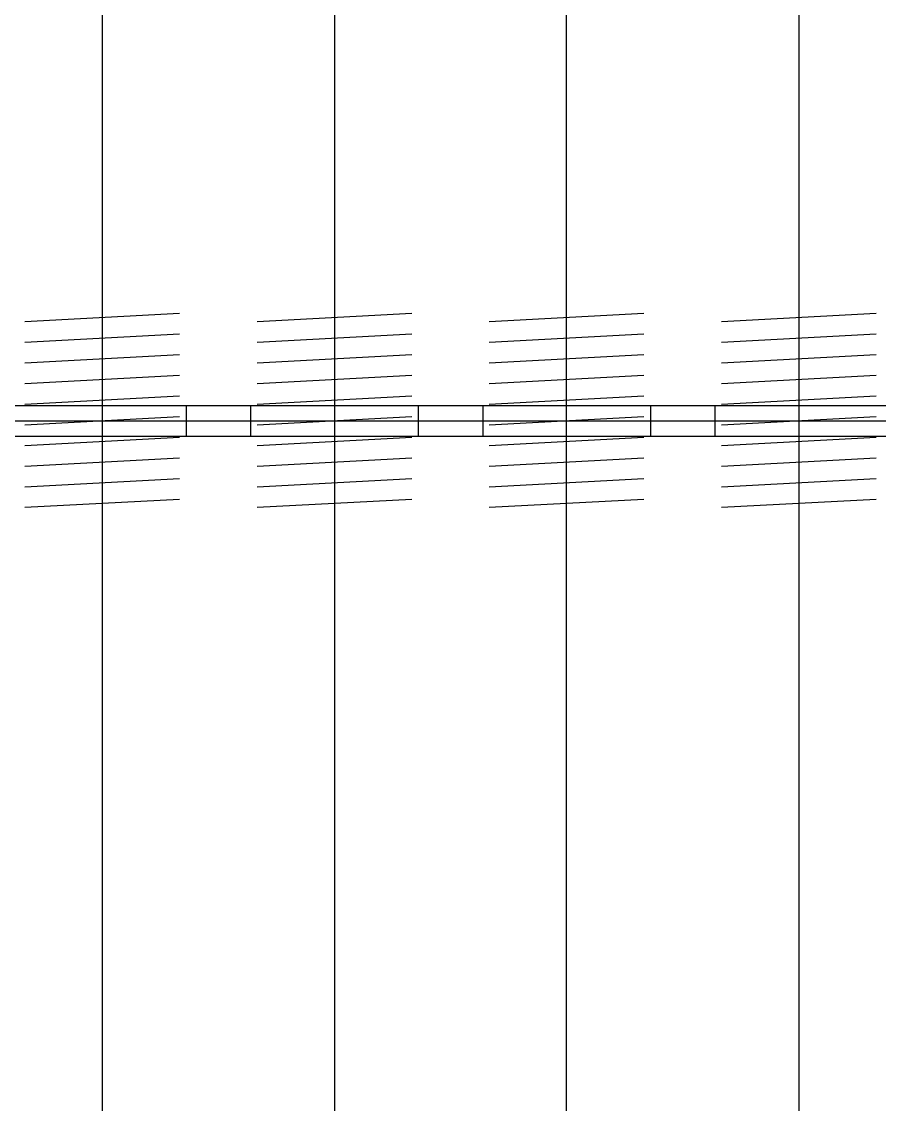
# Model space of a CAD drawing. Header units: millimetres. Extents: x 198973 to 319987, y 50799 to 202761.
# Drawn here: x 214710 to 215042.5, y 87438.4 to 87858.3 of the extents above; entities that cross this region are included whole.
import ezdxf

# ---------------------------------------------------------------- set-up
doc = ezdxf.new("R2010")
doc.units = ezdxf.units.MM
doc.header["$LTSCALE"] = 1000
doc.linetypes.add('CENTER', pattern=[2, 1.25, -0.25, 0.25, -0.25])
doc.linetypes.add('DOTE', pattern=[2.42, 2, -0.2, 0.02, -0.2])
doc.layers.add('DOTE', color=8, linetype='CENTER')
doc.layers.add('PUB_HATCH', color=8, linetype='Continuous')

msp = doc.modelspace()

# ---------------------------------------------------------------- linework, layer by layer
at = {"layer": 'DOTE', "linetype": 'DOTE'}
msp.add_line((213639.37, 87703.41), (217038.29, 87703.41), dxfattribs=at)
at = {"layer": 'PUB_HATCH'}
for p, q in [((214741.23, 88214.41), (214741.23, 87192.41)), ((214831.23, 88214.41), (214831.23, 87192.41)), ((214921.23, 87192.41), (214921.23, 88214.41)), ((215011.23, 88214.41), (215011.23, 87192.41))]:
    msp.add_line(p, q, dxfattribs=at)
at = {"layer": 'PUB_HATCH', "ltscale": 0.5}
for p, q in [((214771.23, 87745.04), (214711.23, 87741.9)), ((214771.23, 87745.04), (214711.23, 87741.9)), ((214771.23, 87745.04), (214711.23, 87741.9)), ((214771.23, 87745.04), (214711.23, 87741.9)), ((214771.23, 87745.04), (214711.23, 87741.9)), ((214771.23, 87745.04), (214711.23, 87741.9)), ((214771.23, 87745.04), (214711.23, 87741.9)), ((214771.23, 87745.04), (214711.23, 87741.9)), ((214771.23, 87745.04), (214711.23, 87741.9)), ((214771.23, 87745.04), (214711.23, 87741.9)), ((214771.23, 87745.04), (214711.23, 87741.9)), ((214771.23, 87745.04), (214711.23, 87741.9)), ((214771.23, 87745.04), (214711.23, 87741.9)), ((214771.23, 87745.04), (214711.23, 87741.9)), ((214771.23, 87745.04), (214711.23, 87741.9)), ((214771.23, 87745.04), (214711.23, 87741.9)), ((214771.23, 87745.04), (214711.23, 87741.9)), ((214771.23, 87745.04), (214711.23, 87741.9)), ((214771.23, 87745.04), (214711.23, 87741.9)), ((214771.23, 87745.04), (214711.23, 87741.9)), ((214771.23, 87745.04), (214711.23, 87741.9)), ((214771.23, 87745.04), (214711.23, 87741.9)), ((214771.23, 87745.04), (214711.23, 87741.9)), ((214771.23, 87745.04), (214711.23, 87741.9)), ((214771.23, 87745.04), (214711.23, 87741.9)), ((214771.23, 87745.04), (214711.23, 87741.9)), ((214861.23, 87745.04), (214801.23, 87741.9)), ((214861.23, 87745.04), (214801.23, 87741.9)), ((214861.23, 87745.04), (214801.23, 87741.9)), ((214861.23, 87745.04), (214801.23, 87741.9)), ((214861.23, 87745.04), (214801.23, 87741.9)), ((214861.23, 87745.04), (214801.23, 87741.9)), ((214861.23, 87745.04), (214801.23, 87741.9)), ((214861.23, 87745.04), (214801.23, 87741.9)), ((214861.23, 87745.04), (214801.23, 87741.9)), ((214861.23, 87745.04), (214801.23, 87741.9)), ((214861.23, 87745.04), (214801.23, 87741.9)), ((214861.23, 87745.04), (214801.23, 87741.9)), ((214861.23, 87745.04), (214801.23, 87741.9)), ((214861.23, 87745.04), (214801.23, 87741.9)), ((214861.23, 87745.04), (214801.23, 87741.9)), ((214861.23, 87745.04), (214801.23, 87741.9)), ((214861.23, 87745.04), (214801.23, 87741.9)), ((214861.23, 87745.04), (214801.23, 87741.9)), ((214861.23, 87745.04), (214801.23, 87741.9)), ((214861.23, 87745.04), (214801.23, 87741.9)), ((214861.23, 87745.04), (214801.23, 87741.9)), ((214861.23, 87745.04), (214801.23, 87741.9)), ((214861.23, 87745.04), (214801.23, 87741.9)), ((214861.23, 87745.04), (214801.23, 87741.9)), ((214861.23, 87745.04), (214801.23, 87741.9)), ((214861.23, 87745.04), (214801.23, 87741.9)), ((214951.23, 87745.04), (214891.23, 87741.9)), ((214951.23, 87745.04), (214891.23, 87741.9)), ((214951.23, 87745.04), (214891.23, 87741.9)), ((214951.23, 87745.04), (214891.23, 87741.9)), ((214951.23, 87745.04), (214891.23, 87741.9)), ((214951.23, 87745.04), (214891.23, 87741.9)), ((214951.23, 87745.04), (214891.23, 87741.9)), ((214951.23, 87745.04), (214891.23, 87741.9)), ((214951.23, 87745.04), (214891.23, 87741.9)), ((214951.23, 87745.04), (214891.23, 87741.9)), ((214951.23, 87745.04), (214891.23, 87741.9)), ((214951.23, 87745.04), (214891.23, 87741.9)), ((214951.23, 87745.04), (214891.23, 87741.9)), ((214951.23, 87745.04), (214891.23, 87741.9)), ((214951.23, 87745.04), (214891.23, 87741.9)), ((214951.23, 87745.04), (214891.23, 87741.9)), ((214951.23, 87745.04), (214891.23, 87741.9)), ((214951.23, 87745.04), (214891.23, 87741.9)), ((214951.23, 87745.04), (214891.23, 87741.9)), ((214951.23, 87745.04), (214891.23, 87741.9)), ((214951.23, 87745.04), (214891.23, 87741.9)), ((214951.23, 87745.04), (214891.23, 87741.9)), ((214951.23, 87745.04), (214891.23, 87741.9)), ((214951.23, 87745.04), (214891.23, 87741.9)), ((214951.23, 87745.04), (214891.23, 87741.9)), ((214951.23, 87745.04), (214891.23, 87741.9)), ((215041.23, 87745.04), (214981.23, 87741.9)), ((215041.23, 87745.04), (214981.23, 87741.9)), ((215041.23, 87745.04), (214981.23, 87741.9)), ((215041.23, 87745.04), (214981.23, 87741.9)), ((215041.23, 87745.04), (214981.23, 87741.9)), ((215041.23, 87745.04), (214981.23, 87741.9)), ((215041.23, 87745.04), (214981.23, 87741.9)), ((215041.23, 87745.04), (214981.23, 87741.9)), ((215041.23, 87745.04), (214981.23, 87741.9)), ((215041.23, 87745.04), (214981.23, 87741.9)), ((215041.23, 87745.04), (214981.23, 87741.9)), ((215041.23, 87745.04), (214981.23, 87741.9)), ((215041.23, 87745.04), (214981.23, 87741.9)), ((215041.23, 87745.04), (214981.23, 87741.9)), ((215041.23, 87745.04), (214981.23, 87741.9)), ((215041.23, 87745.04), (214981.23, 87741.9)), ((215041.23, 87745.04), (214981.23, 87741.9)), ((215041.23, 87745.04), (214981.23, 87741.9)), ((215041.23, 87745.04), (214981.23, 87741.9)), ((215041.23, 87745.04), (214981.23, 87741.9)), ((215041.23, 87745.04), (214981.23, 87741.9)), ((215041.23, 87745.04), (214981.23, 87741.9)), ((215041.23, 87745.04), (214981.23, 87741.9)), ((215041.23, 87745.04), (214981.23, 87741.9)), ((215041.23, 87745.04), (214981.23, 87741.9)), ((215041.23, 87745.04), (214981.23, 87741.9)), ((214771.23, 87737.03), (214711.23, 87733.89)), ((214771.23, 87737.03), (214711.23, 87733.89)), ((214771.23, 87737.03), (214711.23, 87733.89)), ((214771.23, 87737.03), (214711.23, 87733.89)), ((214771.23, 87737.03), (214711.23, 87733.89)), ((214771.23, 87737.03), (214711.23, 87733.89)), ((214771.23, 87737.03), (214711.23, 87733.89)), ((214771.23, 87737.03), (214711.23, 87733.89)), ((214771.23, 87737.03), (214711.23, 87733.89)), ((214771.23, 87737.03), (214711.23, 87733.89)), ((214771.23, 87737.03), (214711.23, 87733.89)), ((214771.23, 87737.03), (214711.23, 87733.89)), ((214771.23, 87737.03), (214711.23, 87733.89)), ((214771.23, 87737.03), (214711.23, 87733.89)), ((214771.23, 87737.03), (214711.23, 87733.89)), ((214771.23, 87737.03), (214711.23, 87733.89)), ((214771.23, 87737.03), (214711.23, 87733.89)), ((214771.23, 87737.03), (214711.23, 87733.89)), ((214771.23, 87737.03), (214711.23, 87733.89)), ((214771.23, 87737.03), (214711.23, 87733.89)), ((214771.23, 87737.03), (214711.23, 87733.89)), ((214771.23, 87737.03), (214711.23, 87733.89)), ((214771.23, 87737.03), (214711.23, 87733.89)), ((214771.23, 87737.03), (214711.23, 87733.89)), ((214771.23, 87737.03), (214711.23, 87733.89)), ((214771.23, 87737.03), (214711.23, 87733.89)), ((214861.23, 87737.03), (214801.23, 87733.89)), ((214861.23, 87737.03), (214801.23, 87733.89)), ((214861.23, 87737.03), (214801.23, 87733.89)), ((214861.23, 87737.03), (214801.23, 87733.89)), ((214861.23, 87737.03), (214801.23, 87733.89)), ((214861.23, 87737.03), (214801.23, 87733.89)), ((214861.23, 87737.03), (214801.23, 87733.89)), ((214861.23, 87737.03), (214801.23, 87733.89)), ((214861.23, 87737.03), (214801.23, 87733.89)), ((214861.23, 87737.03), (214801.23, 87733.89)), ((214861.23, 87737.03), (214801.23, 87733.89)), ((214861.23, 87737.03), (214801.23, 87733.89)), ((214861.23, 87737.03), (214801.23, 87733.89)), ((214861.23, 87737.03), (214801.23, 87733.89)), ((214861.23, 87737.03), (214801.23, 87733.89)), ((214861.23, 87737.03), (214801.23, 87733.89)), ((214861.23, 87737.03), (214801.23, 87733.89)), ((214861.23, 87737.03), (214801.23, 87733.89)), ((214861.23, 87737.03), (214801.23, 87733.89)), ((214861.23, 87737.03), (214801.23, 87733.89)), ((214861.23, 87737.03), (214801.23, 87733.89)), ((214861.23, 87737.03), (214801.23, 87733.89)), ((214861.23, 87737.03), (214801.23, 87733.89)), ((214861.23, 87737.03), (214801.23, 87733.89)), ((214861.23, 87737.03), (214801.23, 87733.89)), ((214861.23, 87737.03), (214801.23, 87733.89)), ((214951.23, 87737.03), (214891.23, 87733.89)), ((214951.23, 87737.03), (214891.23, 87733.89)), ((214951.23, 87737.03), (214891.23, 87733.89)), ((214951.23, 87737.03), (214891.23, 87733.89)), ((214951.23, 87737.03), (214891.23, 87733.89)), ((214951.23, 87737.03), (214891.23, 87733.89)), ((214951.23, 87737.03), (214891.23, 87733.89)), ((214951.23, 87737.03), (214891.23, 87733.89)), ((214951.23, 87737.03), (214891.23, 87733.89)), ((214951.23, 87737.03), (214891.23, 87733.89)), ((214951.23, 87737.03), (214891.23, 87733.89)), ((214951.23, 87737.03), (214891.23, 87733.89)), ((214951.23, 87737.03), (214891.23, 87733.89)), ((214951.23, 87737.03), (214891.23, 87733.89)), ((214951.23, 87737.03), (214891.23, 87733.89)), ((214951.23, 87737.03), (214891.23, 87733.89)), ((214951.23, 87737.03), (214891.23, 87733.89)), ((214951.23, 87737.03), (214891.23, 87733.89)), ((214951.23, 87737.03), (214891.23, 87733.89)), ((214951.23, 87737.03), (214891.23, 87733.89)), ((214951.23, 87737.03), (214891.23, 87733.89)), ((214951.23, 87737.03), (214891.23, 87733.89)), ((214951.23, 87737.03), (214891.23, 87733.89)), ((214951.23, 87737.03), (214891.23, 87733.89)), ((214951.23, 87737.03), (214891.23, 87733.89)), ((214951.23, 87737.03), (214891.23, 87733.89)), ((215041.23, 87737.03), (214981.23, 87733.89)), ((215041.23, 87737.03), (214981.23, 87733.89)), ((215041.23, 87737.03), (214981.23, 87733.89)), ((215041.23, 87737.03), (214981.23, 87733.89)), ((215041.23, 87737.03), (214981.23, 87733.89)), ((215041.23, 87737.03), (214981.23, 87733.89)), ((215041.23, 87737.03), (214981.23, 87733.89)), ((215041.23, 87737.03), (214981.23, 87733.89)), ((215041.23, 87737.03), (214981.23, 87733.89)), ((215041.23, 87737.03), (214981.23, 87733.89)), ((215041.23, 87737.03), (214981.23, 87733.89)), ((215041.23, 87737.03), (214981.23, 87733.89)), ((215041.23, 87737.03), (214981.23, 87733.89)), ((215041.23, 87737.03), (214981.23, 87733.89)), ((215041.23, 87737.03), (214981.23, 87733.89)), ((215041.23, 87737.03), (214981.23, 87733.89)), ((215041.23, 87737.03), (214981.23, 87733.89)), ((215041.23, 87737.03), (214981.23, 87733.89)), ((215041.23, 87737.03), (214981.23, 87733.89)), ((215041.23, 87737.03), (214981.23, 87733.89)), ((215041.23, 87737.03), (214981.23, 87733.89)), ((215041.23, 87737.03), (214981.23, 87733.89)), ((215041.23, 87737.03), (214981.23, 87733.89)), ((215041.23, 87737.03), (214981.23, 87733.89)), ((215041.23, 87737.03), (214981.23, 87733.89)), ((215041.23, 87737.03), (214981.23, 87733.89)), ((214771.23, 87729.02), (214711.23, 87725.88)), ((214771.23, 87729.02), (214711.23, 87725.88)), ((214771.23, 87729.02), (214711.23, 87725.88)), ((214771.23, 87729.02), (214711.23, 87725.88)), ((214771.23, 87729.02), (214711.23, 87725.88)), ((214771.23, 87729.02), (214711.23, 87725.88)), ((214771.23, 87729.02), (214711.23, 87725.88)), ((214771.23, 87729.02), (214711.23, 87725.88)), ((214771.23, 87729.02), (214711.23, 87725.88)), ((214771.23, 87729.02), (214711.23, 87725.88)), ((214771.23, 87729.02), (214711.23, 87725.88)), ((214771.23, 87729.02), (214711.23, 87725.88)), ((214771.23, 87729.02), (214711.23, 87725.88)), ((214771.23, 87729.02), (214711.23, 87725.88)), ((214771.23, 87729.02), (214711.23, 87725.88)), ((214771.23, 87729.02), (214711.23, 87725.88)), ((214771.23, 87729.02), (214711.23, 87725.88)), ((214771.23, 87729.02), (214711.23, 87725.88)), ((214771.23, 87729.02), (214711.23, 87725.88)), ((214771.23, 87729.02), (214711.23, 87725.88)), ((214771.23, 87729.02), (214711.23, 87725.88)), ((214771.23, 87729.02), (214711.23, 87725.88)), ((214771.23, 87729.02), (214711.23, 87725.88)), ((214771.23, 87729.02), (214711.23, 87725.88)), ((214771.23, 87729.02), (214711.23, 87725.88)), ((214771.23, 87729.02), (214711.23, 87725.88)), ((214861.23, 87729.02), (214801.23, 87725.88)), ((214861.23, 87729.02), (214801.23, 87725.88)), ((214861.23, 87729.02), (214801.23, 87725.88)), ((214861.23, 87729.02), (214801.23, 87725.88)), ((214861.23, 87729.02), (214801.23, 87725.88)), ((214861.23, 87729.02), (214801.23, 87725.88)), ((214861.23, 87729.02), (214801.23, 87725.88)), ((214861.23, 87729.02), (214801.23, 87725.88)), ((214861.23, 87729.02), (214801.23, 87725.88)), ((214861.23, 87729.02), (214801.23, 87725.88)), ((214861.23, 87729.02), (214801.23, 87725.88)), ((214861.23, 87729.02), (214801.23, 87725.88)), ((214861.23, 87729.02), (214801.23, 87725.88)), ((214861.23, 87729.02), (214801.23, 87725.88)), ((214861.23, 87729.02), (214801.23, 87725.88)), ((214861.23, 87729.02), (214801.23, 87725.88)), ((214861.23, 87729.02), (214801.23, 87725.88)), ((214861.23, 87729.02), (214801.23, 87725.88)), ((214861.23, 87729.02), (214801.23, 87725.88)), ((214861.23, 87729.02), (214801.23, 87725.88)), ((214861.23, 87729.02), (214801.23, 87725.88)), ((214861.23, 87729.02), (214801.23, 87725.88)), ((214861.23, 87729.02), (214801.23, 87725.88)), ((214861.23, 87729.02), (214801.23, 87725.88)), ((214861.23, 87729.02), (214801.23, 87725.88)), ((214861.23, 87729.02), (214801.23, 87725.88)), ((214951.23, 87729.02), (214891.23, 87725.88)), ((214951.23, 87729.02), (214891.23, 87725.88)), ((214951.23, 87729.02), (214891.23, 87725.88)), ((214951.23, 87729.02), (214891.23, 87725.88)), ((214951.23, 87729.02), (214891.23, 87725.88)), ((214951.23, 87729.02), (214891.23, 87725.88)), ((214951.23, 87729.02), (214891.23, 87725.88)), ((214951.23, 87729.02), (214891.23, 87725.88)), ((214951.23, 87729.02), (214891.23, 87725.88)), ((214951.23, 87729.02), (214891.23, 87725.88)), ((214951.23, 87729.02), (214891.23, 87725.88)), ((214951.23, 87729.02), (214891.23, 87725.88)), ((214951.23, 87729.02), (214891.23, 87725.88)), ((214951.23, 87729.02), (214891.23, 87725.88)), ((214951.23, 87729.02), (214891.23, 87725.88)), ((214951.23, 87729.02), (214891.23, 87725.88)), ((214951.23, 87729.02), (214891.23, 87725.88)), ((214951.23, 87729.02), (214891.23, 87725.88)), ((214951.23, 87729.02), (214891.23, 87725.88)), ((214951.23, 87729.02), (214891.23, 87725.88)), ((214951.23, 87729.02), (214891.23, 87725.88)), ((214951.23, 87729.02), (214891.23, 87725.88)), ((214951.23, 87729.02), (214891.23, 87725.88)), ((214951.23, 87729.02), (214891.23, 87725.88)), ((214951.23, 87729.02), (214891.23, 87725.88)), ((214951.23, 87729.02), (214891.23, 87725.88)), ((215041.23, 87729.02), (214981.23, 87725.88)), ((215041.23, 87729.02), (214981.23, 87725.88)), ((215041.23, 87729.02), (214981.23, 87725.88)), ((215041.23, 87729.02), (214981.23, 87725.88)), ((215041.23, 87729.02), (214981.23, 87725.88)), ((215041.23, 87729.02), (214981.23, 87725.88)), ((215041.23, 87729.02), (214981.23, 87725.88)), ((215041.23, 87729.02), (214981.23, 87725.88)), ((215041.23, 87729.02), (214981.23, 87725.88)), ((215041.23, 87729.02), (214981.23, 87725.88)), ((215041.23, 87729.02), (214981.23, 87725.88)), ((215041.23, 87729.02), (214981.23, 87725.88)), ((215041.23, 87729.02), (214981.23, 87725.88)), ((215041.23, 87729.02), (214981.23, 87725.88)), ((215041.23, 87729.02), (214981.23, 87725.88)), ((215041.23, 87729.02), (214981.23, 87725.88)), ((215041.23, 87729.02), (214981.23, 87725.88)), ((215041.23, 87729.02), (214981.23, 87725.88)), ((215041.23, 87729.02), (214981.23, 87725.88)), ((215041.23, 87729.02), (214981.23, 87725.88)), ((215041.23, 87729.02), (214981.23, 87725.88)), ((215041.23, 87729.02), (214981.23, 87725.88)), ((215041.23, 87729.02), (214981.23, 87725.88)), ((215041.23, 87729.02), (214981.23, 87725.88)), ((215041.23, 87729.02), (214981.23, 87725.88)), ((215041.23, 87729.02), (214981.23, 87725.88)), ((214771.23, 87721.01), (214711.23, 87717.86)), ((214771.23, 87721.01), (214711.23, 87717.86)), ((214771.23, 87721.01), (214711.23, 87717.86)), ((214771.23, 87721.01), (214711.23, 87717.86)), ((214771.23, 87721.01), (214711.23, 87717.86)), ((214771.23, 87721.01), (214711.23, 87717.86)), ((214771.23, 87721.01), (214711.23, 87717.86)), ((214771.23, 87721.01), (214711.23, 87717.86)), ((214771.23, 87721.01), (214711.23, 87717.86)), ((214771.23, 87721.01), (214711.23, 87717.86)), ((214771.23, 87721.01), (214711.23, 87717.86)), ((214771.23, 87721.01), (214711.23, 87717.86)), ((214771.23, 87721.01), (214711.23, 87717.86)), ((214771.23, 87721.01), (214711.23, 87717.86)), ((214771.23, 87721.01), (214711.23, 87717.86)), ((214771.23, 87721.01), (214711.23, 87717.86)), ((214771.23, 87721.01), (214711.23, 87717.86)), ((214771.23, 87721.01), (214711.23, 87717.86)), ((214771.23, 87721.01), (214711.23, 87717.86)), ((214771.23, 87721.01), (214711.23, 87717.86)), ((214771.23, 87721.01), (214711.23, 87717.86)), ((214771.23, 87721.01), (214711.23, 87717.86)), ((214771.23, 87721.01), (214711.23, 87717.86)), ((214771.23, 87721.01), (214711.23, 87717.86)), ((214771.23, 87721.01), (214711.23, 87717.86)), ((214771.23, 87721.01), (214711.23, 87717.86)), ((214861.23, 87721.01), (214801.23, 87717.86)), ((214861.23, 87721.01), (214801.23, 87717.86)), ((214861.23, 87721.01), (214801.23, 87717.86)), ((214861.23, 87721.01), (214801.23, 87717.86)), ((214861.23, 87721.01), (214801.23, 87717.86)), ((214861.23, 87721.01), (214801.23, 87717.86)), ((214861.23, 87721.01), (214801.23, 87717.86)), ((214861.23, 87721.01), (214801.23, 87717.86)), ((214861.23, 87721.01), (214801.23, 87717.86)), ((214861.23, 87721.01), (214801.23, 87717.86)), ((214861.23, 87721.01), (214801.23, 87717.86)), ((214861.23, 87721.01), (214801.23, 87717.86)), ((214861.23, 87721.01), (214801.23, 87717.86)), ((214861.23, 87721.01), (214801.23, 87717.86)), ((214861.23, 87721.01), (214801.23, 87717.86)), ((214861.23, 87721.01), (214801.23, 87717.86)), ((214861.23, 87721.01), (214801.23, 87717.86)), ((214861.23, 87721.01), (214801.23, 87717.86)), ((214861.23, 87721.01), (214801.23, 87717.86)), ((214861.23, 87721.01), (214801.23, 87717.86)), ((214861.23, 87721.01), (214801.23, 87717.86)), ((214861.23, 87721.01), (214801.23, 87717.86)), ((214861.23, 87721.01), (214801.23, 87717.86)), ((214861.23, 87721.01), (214801.23, 87717.86)), ((214861.23, 87721.01), (214801.23, 87717.86)), ((214861.23, 87721.01), (214801.23, 87717.86)), ((214951.23, 87721.01), (214891.23, 87717.86)), ((214951.23, 87721.01), (214891.23, 87717.86)), ((214951.23, 87721.01), (214891.23, 87717.86)), ((214951.23, 87721.01), (214891.23, 87717.86)), ((214951.23, 87721.01), (214891.23, 87717.86)), ((214951.23, 87721.01), (214891.23, 87717.86)), ((214951.23, 87721.01), (214891.23, 87717.86)), ((214951.23, 87721.01), (214891.23, 87717.86)), ((214951.23, 87721.01), (214891.23, 87717.86)), ((214951.23, 87721.01), (214891.23, 87717.86)), ((214951.23, 87721.01), (214891.23, 87717.86)), ((214951.23, 87721.01), (214891.23, 87717.86)), ((214951.23, 87721.01), (214891.23, 87717.86)), ((214951.23, 87721.01), (214891.23, 87717.86)), ((214951.23, 87721.01), (214891.23, 87717.86)), ((214951.23, 87721.01), (214891.23, 87717.86)), ((214951.23, 87721.01), (214891.23, 87717.86)), ((214951.23, 87721.01), (214891.23, 87717.86)), ((214951.23, 87721.01), (214891.23, 87717.86)), ((214951.23, 87721.01), (214891.23, 87717.86)), ((214951.23, 87721.01), (214891.23, 87717.86)), ((214951.23, 87721.01), (214891.23, 87717.86)), ((214951.23, 87721.01), (214891.23, 87717.86)), ((214951.23, 87721.01), (214891.23, 87717.86)), ((214951.23, 87721.01), (214891.23, 87717.86)), ((214951.23, 87721.01), (214891.23, 87717.86)), ((215041.23, 87721.01), (214981.23, 87717.86)), ((215041.23, 87721.01), (214981.23, 87717.86)), ((215041.23, 87721.01), (214981.23, 87717.86)), ((215041.23, 87721.01), (214981.23, 87717.86)), ((215041.23, 87721.01), (214981.23, 87717.86)), ((215041.23, 87721.01), (214981.23, 87717.86)), ((215041.23, 87721.01), (214981.23, 87717.86)), ((215041.23, 87721.01), (214981.23, 87717.86)), ((215041.23, 87721.01), (214981.23, 87717.86)), ((215041.23, 87721.01), (214981.23, 87717.86)), ((215041.23, 87721.01), (214981.23, 87717.86)), ((215041.23, 87721.01), (214981.23, 87717.86)), ((215041.23, 87721.01), (214981.23, 87717.86)), ((215041.23, 87721.01), (214981.23, 87717.86)), ((215041.23, 87721.01), (214981.23, 87717.86)), ((215041.23, 87721.01), (214981.23, 87717.86)), ((215041.23, 87721.01), (214981.23, 87717.86)), ((215041.23, 87721.01), (214981.23, 87717.86)), ((215041.23, 87721.01), (214981.23, 87717.86)), ((215041.23, 87721.01), (214981.23, 87717.86)), ((215041.23, 87721.01), (214981.23, 87717.86)), ((215041.23, 87721.01), (214981.23, 87717.86)), ((215041.23, 87721.01), (214981.23, 87717.86)), ((215041.23, 87721.01), (214981.23, 87717.86)), ((215041.23, 87721.01), (214981.23, 87717.86)), ((215041.23, 87721.01), (214981.23, 87717.86)), ((214771.23, 87713), (214711.23, 87709.85)), ((214771.23, 87713), (214711.23, 87709.85)), ((214771.23, 87713), (214711.23, 87709.85)), ((214771.23, 87713), (214711.23, 87709.85)), ((214771.23, 87713), (214711.23, 87709.85)), ((214771.23, 87713), (214711.23, 87709.85)), ((214771.23, 87713), (214711.23, 87709.85)), ((214771.23, 87713), (214711.23, 87709.85)), ((214771.23, 87713), (214711.23, 87709.85)), ((214771.23, 87713), (214711.23, 87709.85)), ((214771.23, 87713), (214711.23, 87709.85)), ((214771.23, 87713), (214711.23, 87709.85)), ((214771.23, 87713), (214711.23, 87709.85)), ((214771.23, 87713), (214711.23, 87709.85)), ((214771.23, 87713), (214711.23, 87709.85)), ((214771.23, 87713), (214711.23, 87709.85)), ((214771.23, 87713), (214711.23, 87709.85)), ((214771.23, 87713), (214711.23, 87709.85)), ((214771.23, 87713), (214711.23, 87709.85)), ((214771.23, 87713), (214711.23, 87709.85)), ((214771.23, 87713), (214711.23, 87709.85)), ((214771.23, 87713), (214711.23, 87709.85)), ((214771.23, 87713), (214711.23, 87709.85)), ((214771.23, 87713), (214711.23, 87709.85)), ((214771.23, 87713), (214711.23, 87709.85)), ((214771.23, 87713), (214711.23, 87709.85)), ((214861.23, 87713), (214801.23, 87709.85)), ((214861.23, 87713), (214801.23, 87709.85)), ((214861.23, 87713), (214801.23, 87709.85)), ((214861.23, 87713), (214801.23, 87709.85)), ((214861.23, 87713), (214801.23, 87709.85)), ((214861.23, 87713), (214801.23, 87709.85)), ((214861.23, 87713), (214801.23, 87709.85)), ((214861.23, 87713), (214801.23, 87709.85)), ((214861.23, 87713), (214801.23, 87709.85)), ((214861.23, 87713), (214801.23, 87709.85)), ((214861.23, 87713), (214801.23, 87709.85)), ((214861.23, 87713), (214801.23, 87709.85)), ((214861.23, 87713), (214801.23, 87709.85)), ((214861.23, 87713), (214801.23, 87709.85)), ((214861.23, 87713), (214801.23, 87709.85)), ((214861.23, 87713), (214801.23, 87709.85)), ((214861.23, 87713), (214801.23, 87709.85)), ((214861.23, 87713), (214801.23, 87709.85)), ((214861.23, 87713), (214801.23, 87709.85)), ((214861.23, 87713), (214801.23, 87709.85)), ((214861.23, 87713), (214801.23, 87709.85)), ((214861.23, 87713), (214801.23, 87709.85)), ((214861.23, 87713), (214801.23, 87709.85)), ((214861.23, 87713), (214801.23, 87709.85)), ((214861.23, 87713), (214801.23, 87709.85)), ((214861.23, 87713), (214801.23, 87709.85)), ((214951.23, 87713), (214891.23, 87709.85)), ((214951.23, 87713), (214891.23, 87709.85)), ((214951.23, 87713), (214891.23, 87709.85)), ((214951.23, 87713), (214891.23, 87709.85)), ((214951.23, 87713), (214891.23, 87709.85)), ((214951.23, 87713), (214891.23, 87709.85)), ((214951.23, 87713), (214891.23, 87709.85)), ((214951.23, 87713), (214891.23, 87709.85)), ((214951.23, 87713), (214891.23, 87709.85)), ((214951.23, 87713), (214891.23, 87709.85)), ((214951.23, 87713), (214891.23, 87709.85)), ((214951.23, 87713), (214891.23, 87709.85)), ((214951.23, 87713), (214891.23, 87709.85)), ((214951.23, 87713), (214891.23, 87709.85)), ((214951.23, 87713), (214891.23, 87709.85)), ((214951.23, 87713), (214891.23, 87709.85)), ((214951.23, 87713), (214891.23, 87709.85)), ((214951.23, 87713), (214891.23, 87709.85)), ((214951.23, 87713), (214891.23, 87709.85)), ((214951.23, 87713), (214891.23, 87709.85)), ((214951.23, 87713), (214891.23, 87709.85)), ((214951.23, 87713), (214891.23, 87709.85)), ((214951.23, 87713), (214891.23, 87709.85)), ((214951.23, 87713), (214891.23, 87709.85)), ((214951.23, 87713), (214891.23, 87709.85)), ((214951.23, 87713), (214891.23, 87709.85)), ((215041.23, 87713), (214981.23, 87709.85)), ((215041.23, 87713), (214981.23, 87709.85)), ((215041.23, 87713), (214981.23, 87709.85)), ((215041.23, 87713), (214981.23, 87709.85)), ((215041.23, 87713), (214981.23, 87709.85)), ((215041.23, 87713), (214981.23, 87709.85)), ((215041.23, 87713), (214981.23, 87709.85)), ((215041.23, 87713), (214981.23, 87709.85)), ((215041.23, 87713), (214981.23, 87709.85)), ((215041.23, 87713), (214981.23, 87709.85)), ((215041.23, 87713), (214981.23, 87709.85)), ((215041.23, 87713), (214981.23, 87709.85)), ((215041.23, 87713), (214981.23, 87709.85)), ((215041.23, 87713), (214981.23, 87709.85)), ((215041.23, 87713), (214981.23, 87709.85)), ((215041.23, 87713), (214981.23, 87709.85)), ((215041.23, 87713), (214981.23, 87709.85)), ((215041.23, 87713), (214981.23, 87709.85)), ((215041.23, 87713), (214981.23, 87709.85)), ((215041.23, 87713), (214981.23, 87709.85)), ((215041.23, 87713), (214981.23, 87709.85)), ((215041.23, 87713), (214981.23, 87709.85)), ((215041.23, 87713), (214981.23, 87709.85)), ((215041.23, 87713), (214981.23, 87709.85)), ((215041.23, 87713), (214981.23, 87709.85)), ((215041.23, 87713), (214981.23, 87709.85)), ((213631.23, 87709.41), (215406.23, 87709.41)), ((214773.73, 87709.41), (214773.73, 87697.41)), ((214798.73, 87709.41), (214798.73, 87697.41)), ((214863.73, 87709.41), (214863.73, 87697.41)), ((214888.73, 87709.41), (214888.73, 87697.41)), ((214953.73, 87709.41), (214953.73, 87697.41)), ((214978.73, 87709.41), (214978.73, 87697.41)), ((213675.1, 87703.41), (215368.26, 87703.41)), ((214771.23, 87704.99), (214711.23, 87701.84)), ((214771.23, 87704.99), (214711.23, 87701.84)), ((214771.23, 87704.99), (214711.23, 87701.84)), ((214771.23, 87704.99), (214711.23, 87701.84)), ((214771.23, 87704.99), (214711.23, 87701.84)), ((214771.23, 87704.99), (214711.23, 87701.84)), ((214771.23, 87704.99), (214711.23, 87701.84)), ((214771.23, 87704.99), (214711.23, 87701.84)), ((214771.23, 87704.99), (214711.23, 87701.84)), ((214771.23, 87704.99), (214711.23, 87701.84)), ((214771.23, 87704.99), (214711.23, 87701.84)), ((214771.23, 87704.99), (214711.23, 87701.84)), ((214771.23, 87704.99), (214711.23, 87701.84)), ((214771.23, 87704.99), (214711.23, 87701.84)), ((214771.23, 87704.99), (214711.23, 87701.84)), ((214771.23, 87704.99), (214711.23, 87701.84)), ((214771.23, 87704.99), (214711.23, 87701.84)), ((214771.23, 87704.99), (214711.23, 87701.84)), ((214771.23, 87704.99), (214711.23, 87701.84)), ((214771.23, 87704.99), (214711.23, 87701.84)), ((214771.23, 87704.99), (214711.23, 87701.84)), ((214771.23, 87704.99), (214711.23, 87701.84)), ((214771.23, 87704.99), (214711.23, 87701.84)), ((214771.23, 87704.99), (214711.23, 87701.84)), ((214771.23, 87704.99), (214711.23, 87701.84)), ((214771.23, 87704.99), (214711.23, 87701.84)), ((214861.23, 87704.99), (214801.23, 87701.84)), ((214861.23, 87704.99), (214801.23, 87701.84)), ((214861.23, 87704.99), (214801.23, 87701.84)), ((214861.23, 87704.99), (214801.23, 87701.84)), ((214861.23, 87704.99), (214801.23, 87701.84)), ((214861.23, 87704.99), (214801.23, 87701.84)), ((214861.23, 87704.99), (214801.23, 87701.84)), ((214861.23, 87704.99), (214801.23, 87701.84)), ((214861.23, 87704.99), (214801.23, 87701.84)), ((214861.23, 87704.99), (214801.23, 87701.84)), ((214861.23, 87704.99), (214801.23, 87701.84)), ((214861.23, 87704.99), (214801.23, 87701.84)), ((214861.23, 87704.99), (214801.23, 87701.84)), ((214861.23, 87704.99), (214801.23, 87701.84)), ((214861.23, 87704.99), (214801.23, 87701.84)), ((214861.23, 87704.99), (214801.23, 87701.84)), ((214861.23, 87704.99), (214801.23, 87701.84)), ((214861.23, 87704.99), (214801.23, 87701.84)), ((214861.23, 87704.99), (214801.23, 87701.84)), ((214861.23, 87704.99), (214801.23, 87701.84)), ((214861.23, 87704.99), (214801.23, 87701.84)), ((214861.23, 87704.99), (214801.23, 87701.84)), ((214861.23, 87704.99), (214801.23, 87701.84)), ((214861.23, 87704.99), (214801.23, 87701.84)), ((214861.23, 87704.99), (214801.23, 87701.84)), ((214861.23, 87704.99), (214801.23, 87701.84)), ((214951.23, 87704.99), (214891.23, 87701.84)), ((214951.23, 87704.99), (214891.23, 87701.84)), ((214951.23, 87704.99), (214891.23, 87701.84)), ((214951.23, 87704.99), (214891.23, 87701.84)), ((214951.23, 87704.99), (214891.23, 87701.84)), ((214951.23, 87704.99), (214891.23, 87701.84)), ((214951.23, 87704.99), (214891.23, 87701.84)), ((214951.23, 87704.99), (214891.23, 87701.84)), ((214951.23, 87704.99), (214891.23, 87701.84)), ((214951.23, 87704.99), (214891.23, 87701.84)), ((214951.23, 87704.99), (214891.23, 87701.84)), ((214951.23, 87704.99), (214891.23, 87701.84)), ((214951.23, 87704.99), (214891.23, 87701.84)), ((214951.23, 87704.99), (214891.23, 87701.84)), ((214951.23, 87704.99), (214891.23, 87701.84)), ((214951.23, 87704.99), (214891.23, 87701.84)), ((214951.23, 87704.99), (214891.23, 87701.84)), ((214951.23, 87704.99), (214891.23, 87701.84)), ((214951.23, 87704.99), (214891.23, 87701.84)), ((214951.23, 87704.99), (214891.23, 87701.84)), ((214951.23, 87704.99), (214891.23, 87701.84)), ((214951.23, 87704.99), (214891.23, 87701.84)), ((214951.23, 87704.99), (214891.23, 87701.84)), ((214951.23, 87704.99), (214891.23, 87701.84)), ((214951.23, 87704.99), (214891.23, 87701.84)), ((214951.23, 87704.99), (214891.23, 87701.84)), ((215041.23, 87704.99), (214981.23, 87701.84)), ((215041.23, 87704.99), (214981.23, 87701.84)), ((215041.23, 87704.99), (214981.23, 87701.84)), ((215041.23, 87704.99), (214981.23, 87701.84)), ((215041.23, 87704.99), (214981.23, 87701.84)), ((215041.23, 87704.99), (214981.23, 87701.84)), ((215041.23, 87704.99), (214981.23, 87701.84)), ((215041.23, 87704.99), (214981.23, 87701.84)), ((215041.23, 87704.99), (214981.23, 87701.84)), ((215041.23, 87704.99), (214981.23, 87701.84)), ((215041.23, 87704.99), (214981.23, 87701.84)), ((215041.23, 87704.99), (214981.23, 87701.84)), ((215041.23, 87704.99), (214981.23, 87701.84)), ((215041.23, 87704.99), (214981.23, 87701.84)), ((215041.23, 87704.99), (214981.23, 87701.84)), ((215041.23, 87704.99), (214981.23, 87701.84)), ((215041.23, 87704.99), (214981.23, 87701.84)), ((215041.23, 87704.99), (214981.23, 87701.84)), ((215041.23, 87704.99), (214981.23, 87701.84)), ((215041.23, 87704.99), (214981.23, 87701.84)), ((215041.23, 87704.99), (214981.23, 87701.84)), ((215041.23, 87704.99), (214981.23, 87701.84)), ((215041.23, 87704.99), (214981.23, 87701.84)), ((215041.23, 87704.99), (214981.23, 87701.84)), ((215041.23, 87704.99), (214981.23, 87701.84)), ((215041.23, 87704.99), (214981.23, 87701.84)), ((215406.23, 87697.41), (213631.23, 87697.41)), ((214771.23, 87696.98), (214711.23, 87693.83)), ((214771.23, 87696.98), (214711.23, 87693.83)), ((214771.23, 87696.98), (214711.23, 87693.83)), ((214771.23, 87696.98), (214711.23, 87693.83)), ((214771.23, 87696.98), (214711.23, 87693.83)), ((214771.23, 87696.98), (214711.23, 87693.83)), ((214771.23, 87696.98), (214711.23, 87693.83)), ((214771.23, 87696.98), (214711.23, 87693.83)), ((214771.23, 87696.98), (214711.23, 87693.83)), ((214771.23, 87696.98), (214711.23, 87693.83)), ((214771.23, 87696.98), (214711.23, 87693.83)), ((214771.23, 87696.98), (214711.23, 87693.83)), ((214771.23, 87696.98), (214711.23, 87693.83)), ((214771.23, 87696.98), (214711.23, 87693.83)), ((214771.23, 87696.98), (214711.23, 87693.83)), ((214771.23, 87696.98), (214711.23, 87693.83)), ((214771.23, 87696.98), (214711.23, 87693.83)), ((214771.23, 87696.98), (214711.23, 87693.83)), ((214771.23, 87696.98), (214711.23, 87693.83)), ((214771.23, 87696.98), (214711.23, 87693.83)), ((214771.23, 87696.98), (214711.23, 87693.83)), ((214771.23, 87696.98), (214711.23, 87693.83)), ((214771.23, 87696.98), (214711.23, 87693.83)), ((214771.23, 87696.98), (214711.23, 87693.83)), ((214771.23, 87696.98), (214711.23, 87693.83)), ((214771.23, 87696.98), (214711.23, 87693.83)), ((214861.23, 87696.98), (214801.23, 87693.83)), ((214861.23, 87696.98), (214801.23, 87693.83)), ((214861.23, 87696.98), (214801.23, 87693.83)), ((214861.23, 87696.98), (214801.23, 87693.83)), ((214861.23, 87696.98), (214801.23, 87693.83)), ((214861.23, 87696.98), (214801.23, 87693.83)), ((214861.23, 87696.98), (214801.23, 87693.83)), ((214861.23, 87696.98), (214801.23, 87693.83)), ((214861.23, 87696.98), (214801.23, 87693.83)), ((214861.23, 87696.98), (214801.23, 87693.83)), ((214861.23, 87696.98), (214801.23, 87693.83)), ((214861.23, 87696.98), (214801.23, 87693.83)), ((214861.23, 87696.98), (214801.23, 87693.83)), ((214861.23, 87696.98), (214801.23, 87693.83)), ((214861.23, 87696.98), (214801.23, 87693.83)), ((214861.23, 87696.98), (214801.23, 87693.83)), ((214861.23, 87696.98), (214801.23, 87693.83)), ((214861.23, 87696.98), (214801.23, 87693.83)), ((214861.23, 87696.98), (214801.23, 87693.83)), ((214861.23, 87696.98), (214801.23, 87693.83)), ((214861.23, 87696.98), (214801.23, 87693.83)), ((214861.23, 87696.98), (214801.23, 87693.83)), ((214861.23, 87696.98), (214801.23, 87693.83)), ((214861.23, 87696.98), (214801.23, 87693.83)), ((214861.23, 87696.98), (214801.23, 87693.83)), ((214861.23, 87696.98), (214801.23, 87693.83)), ((214951.23, 87696.98), (214891.23, 87693.83)), ((214951.23, 87696.98), (214891.23, 87693.83)), ((214951.23, 87696.98), (214891.23, 87693.83)), ((214951.23, 87696.98), (214891.23, 87693.83)), ((214951.23, 87696.98), (214891.23, 87693.83)), ((214951.23, 87696.98), (214891.23, 87693.83)), ((214951.23, 87696.98), (214891.23, 87693.83)), ((214951.23, 87696.98), (214891.23, 87693.83)), ((214951.23, 87696.98), (214891.23, 87693.83)), ((214951.23, 87696.98), (214891.23, 87693.83)), ((214951.23, 87696.98), (214891.23, 87693.83)), ((214951.23, 87696.98), (214891.23, 87693.83)), ((214951.23, 87696.98), (214891.23, 87693.83)), ((214951.23, 87696.98), (214891.23, 87693.83)), ((214951.23, 87696.98), (214891.23, 87693.83)), ((214951.23, 87696.98), (214891.23, 87693.83)), ((214951.23, 87696.98), (214891.23, 87693.83)), ((214951.23, 87696.98), (214891.23, 87693.83)), ((214951.23, 87696.98), (214891.23, 87693.83)), ((214951.23, 87696.98), (214891.23, 87693.83)), ((214951.23, 87696.98), (214891.23, 87693.83)), ((214951.23, 87696.98), (214891.23, 87693.83)), ((214951.23, 87696.98), (214891.23, 87693.83)), ((214951.23, 87696.98), (214891.23, 87693.83)), ((214951.23, 87696.98), (214891.23, 87693.83)), ((214951.23, 87696.98), (214891.23, 87693.83)), ((215041.23, 87696.98), (214981.23, 87693.83)), ((215041.23, 87696.98), (214981.23, 87693.83)), ((215041.23, 87696.98), (214981.23, 87693.83)), ((215041.23, 87696.98), (214981.23, 87693.83)), ((215041.23, 87696.98), (214981.23, 87693.83)), ((215041.23, 87696.98), (214981.23, 87693.83)), ((215041.23, 87696.98), (214981.23, 87693.83)), ((215041.23, 87696.98), (214981.23, 87693.83)), ((215041.23, 87696.98), (214981.23, 87693.83)), ((215041.23, 87696.98), (214981.23, 87693.83)), ((215041.23, 87696.98), (214981.23, 87693.83)), ((215041.23, 87696.98), (214981.23, 87693.83)), ((215041.23, 87696.98), (214981.23, 87693.83)), ((215041.23, 87696.98), (214981.23, 87693.83)), ((215041.23, 87696.98), (214981.23, 87693.83)), ((215041.23, 87696.98), (214981.23, 87693.83)), ((215041.23, 87696.98), (214981.23, 87693.83)), ((215041.23, 87696.98), (214981.23, 87693.83)), ((215041.23, 87696.98), (214981.23, 87693.83)), ((215041.23, 87696.98), (214981.23, 87693.83)), ((215041.23, 87696.98), (214981.23, 87693.83)), ((215041.23, 87696.98), (214981.23, 87693.83)), ((215041.23, 87696.98), (214981.23, 87693.83)), ((215041.23, 87696.98), (214981.23, 87693.83)), ((215041.23, 87696.98), (214981.23, 87693.83)), ((215041.23, 87696.98), (214981.23, 87693.83)), ((214771.23, 87688.97), (214711.23, 87685.82)), ((214771.23, 87688.97), (214711.23, 87685.82)), ((214771.23, 87688.97), (214711.23, 87685.82)), ((214771.23, 87688.97), (214711.23, 87685.82)), ((214771.23, 87688.97), (214711.23, 87685.82)), ((214771.23, 87688.97), (214711.23, 87685.82)), ((214771.23, 87688.97), (214711.23, 87685.82)), ((214771.23, 87688.97), (214711.23, 87685.82)), ((214771.23, 87688.97), (214711.23, 87685.82)), ((214771.23, 87688.97), (214711.23, 87685.82)), ((214771.23, 87688.97), (214711.23, 87685.82)), ((214771.23, 87688.97), (214711.23, 87685.82)), ((214771.23, 87688.97), (214711.23, 87685.82)), ((214771.23, 87688.97), (214711.23, 87685.82)), ((214771.23, 87688.97), (214711.23, 87685.82)), ((214771.23, 87688.97), (214711.23, 87685.82)), ((214771.23, 87688.97), (214711.23, 87685.82)), ((214771.23, 87688.97), (214711.23, 87685.82)), ((214771.23, 87688.97), (214711.23, 87685.82)), ((214771.23, 87688.97), (214711.23, 87685.82)), ((214771.23, 87688.97), (214711.23, 87685.82)), ((214771.23, 87688.97), (214711.23, 87685.82)), ((214771.23, 87688.97), (214711.23, 87685.82)), ((214771.23, 87688.97), (214711.23, 87685.82)), ((214771.23, 87688.97), (214711.23, 87685.82)), ((214771.23, 87688.97), (214711.23, 87685.82)), ((214861.23, 87688.97), (214801.23, 87685.82)), ((214861.23, 87688.97), (214801.23, 87685.82)), ((214861.23, 87688.97), (214801.23, 87685.82)), ((214861.23, 87688.97), (214801.23, 87685.82)), ((214861.23, 87688.97), (214801.23, 87685.82)), ((214861.23, 87688.97), (214801.23, 87685.82)), ((214861.23, 87688.97), (214801.23, 87685.82)), ((214861.23, 87688.97), (214801.23, 87685.82)), ((214861.23, 87688.97), (214801.23, 87685.82)), ((214861.23, 87688.97), (214801.23, 87685.82)), ((214861.23, 87688.97), (214801.23, 87685.82)), ((214861.23, 87688.97), (214801.23, 87685.82)), ((214861.23, 87688.97), (214801.23, 87685.82)), ((214861.23, 87688.97), (214801.23, 87685.82)), ((214861.23, 87688.97), (214801.23, 87685.82)), ((214861.23, 87688.97), (214801.23, 87685.82)), ((214861.23, 87688.97), (214801.23, 87685.82)), ((214861.23, 87688.97), (214801.23, 87685.82)), ((214861.23, 87688.97), (214801.23, 87685.82)), ((214861.23, 87688.97), (214801.23, 87685.82)), ((214861.23, 87688.97), (214801.23, 87685.82)), ((214861.23, 87688.97), (214801.23, 87685.82)), ((214861.23, 87688.97), (214801.23, 87685.82)), ((214861.23, 87688.97), (214801.23, 87685.82)), ((214861.23, 87688.97), (214801.23, 87685.82)), ((214861.23, 87688.97), (214801.23, 87685.82)), ((214951.23, 87688.97), (214891.23, 87685.82)), ((214951.23, 87688.97), (214891.23, 87685.82)), ((214951.23, 87688.97), (214891.23, 87685.82)), ((214951.23, 87688.97), (214891.23, 87685.82)), ((214951.23, 87688.97), (214891.23, 87685.82)), ((214951.23, 87688.97), (214891.23, 87685.82)), ((214951.23, 87688.97), (214891.23, 87685.82)), ((214951.23, 87688.97), (214891.23, 87685.82)), ((214951.23, 87688.97), (214891.23, 87685.82)), ((214951.23, 87688.97), (214891.23, 87685.82)), ((214951.23, 87688.97), (214891.23, 87685.82)), ((214951.23, 87688.97), (214891.23, 87685.82)), ((214951.23, 87688.97), (214891.23, 87685.82)), ((214951.23, 87688.97), (214891.23, 87685.82)), ((214951.23, 87688.97), (214891.23, 87685.82)), ((214951.23, 87688.97), (214891.23, 87685.82)), ((214951.23, 87688.97), (214891.23, 87685.82)), ((214951.23, 87688.97), (214891.23, 87685.82)), ((214951.23, 87688.97), (214891.23, 87685.82)), ((214951.23, 87688.97), (214891.23, 87685.82)), ((214951.23, 87688.97), (214891.23, 87685.82)), ((214951.23, 87688.97), (214891.23, 87685.82)), ((214951.23, 87688.97), (214891.23, 87685.82)), ((214951.23, 87688.97), (214891.23, 87685.82)), ((214951.23, 87688.97), (214891.23, 87685.82)), ((214951.23, 87688.97), (214891.23, 87685.82)), ((215041.23, 87688.97), (214981.23, 87685.82)), ((215041.23, 87688.97), (214981.23, 87685.82)), ((215041.23, 87688.97), (214981.23, 87685.82)), ((215041.23, 87688.97), (214981.23, 87685.82)), ((215041.23, 87688.97), (214981.23, 87685.82)), ((215041.23, 87688.97), (214981.23, 87685.82)), ((215041.23, 87688.97), (214981.23, 87685.82)), ((215041.23, 87688.97), (214981.23, 87685.82)), ((215041.23, 87688.97), (214981.23, 87685.82)), ((215041.23, 87688.97), (214981.23, 87685.82)), ((215041.23, 87688.97), (214981.23, 87685.82)), ((215041.23, 87688.97), (214981.23, 87685.82)), ((215041.23, 87688.97), (214981.23, 87685.82)), ((215041.23, 87688.97), (214981.23, 87685.82)), ((215041.23, 87688.97), (214981.23, 87685.82)), ((215041.23, 87688.97), (214981.23, 87685.82)), ((215041.23, 87688.97), (214981.23, 87685.82)), ((215041.23, 87688.97), (214981.23, 87685.82)), ((215041.23, 87688.97), (214981.23, 87685.82)), ((215041.23, 87688.97), (214981.23, 87685.82)), ((215041.23, 87688.97), (214981.23, 87685.82)), ((215041.23, 87688.97), (214981.23, 87685.82)), ((215041.23, 87688.97), (214981.23, 87685.82)), ((215041.23, 87688.97), (214981.23, 87685.82)), ((215041.23, 87688.97), (214981.23, 87685.82)), ((215041.23, 87688.97), (214981.23, 87685.82)), ((214771.23, 87680.95), (214711.23, 87677.81)), ((214771.23, 87680.95), (214711.23, 87677.81)), ((214771.23, 87680.95), (214711.23, 87677.81)), ((214771.23, 87680.95), (214711.23, 87677.81)), ((214771.23, 87680.95), (214711.23, 87677.81)), ((214771.23, 87680.95), (214711.23, 87677.81)), ((214771.23, 87680.95), (214711.23, 87677.81)), ((214771.23, 87680.95), (214711.23, 87677.81)), ((214771.23, 87680.95), (214711.23, 87677.81)), ((214771.23, 87680.95), (214711.23, 87677.81)), ((214771.23, 87680.95), (214711.23, 87677.81)), ((214771.23, 87680.95), (214711.23, 87677.81)), ((214771.23, 87680.95), (214711.23, 87677.81)), ((214771.23, 87680.95), (214711.23, 87677.81)), ((214771.23, 87680.95), (214711.23, 87677.81)), ((214771.23, 87680.95), (214711.23, 87677.81)), ((214771.23, 87680.95), (214711.23, 87677.81)), ((214771.23, 87680.95), (214711.23, 87677.81)), ((214771.23, 87680.95), (214711.23, 87677.81)), ((214771.23, 87680.95), (214711.23, 87677.81)), ((214771.23, 87680.95), (214711.23, 87677.81)), ((214771.23, 87680.95), (214711.23, 87677.81)), ((214771.23, 87680.95), (214711.23, 87677.81)), ((214771.23, 87680.95), (214711.23, 87677.81)), ((214771.23, 87680.95), (214711.23, 87677.81)), ((214771.23, 87680.95), (214711.23, 87677.81)), ((214861.23, 87680.95), (214801.23, 87677.81)), ((214861.23, 87680.95), (214801.23, 87677.81)), ((214861.23, 87680.95), (214801.23, 87677.81)), ((214861.23, 87680.95), (214801.23, 87677.81)), ((214861.23, 87680.95), (214801.23, 87677.81)), ((214861.23, 87680.95), (214801.23, 87677.81)), ((214861.23, 87680.95), (214801.23, 87677.81)), ((214861.23, 87680.95), (214801.23, 87677.81)), ((214861.23, 87680.95), (214801.23, 87677.81)), ((214861.23, 87680.95), (214801.23, 87677.81)), ((214861.23, 87680.95), (214801.23, 87677.81)), ((214861.23, 87680.95), (214801.23, 87677.81)), ((214861.23, 87680.95), (214801.23, 87677.81)), ((214861.23, 87680.95), (214801.23, 87677.81)), ((214861.23, 87680.95), (214801.23, 87677.81)), ((214861.23, 87680.95), (214801.23, 87677.81)), ((214861.23, 87680.95), (214801.23, 87677.81)), ((214861.23, 87680.95), (214801.23, 87677.81)), ((214861.23, 87680.95), (214801.23, 87677.81)), ((214861.23, 87680.95), (214801.23, 87677.81)), ((214861.23, 87680.95), (214801.23, 87677.81)), ((214861.23, 87680.95), (214801.23, 87677.81)), ((214861.23, 87680.95), (214801.23, 87677.81)), ((214861.23, 87680.95), (214801.23, 87677.81)), ((214861.23, 87680.95), (214801.23, 87677.81)), ((214861.23, 87680.95), (214801.23, 87677.81)), ((214951.23, 87680.95), (214891.23, 87677.81)), ((214951.23, 87680.95), (214891.23, 87677.81)), ((214951.23, 87680.95), (214891.23, 87677.81)), ((214951.23, 87680.95), (214891.23, 87677.81)), ((214951.23, 87680.95), (214891.23, 87677.81)), ((214951.23, 87680.95), (214891.23, 87677.81)), ((214951.23, 87680.95), (214891.23, 87677.81)), ((214951.23, 87680.95), (214891.23, 87677.81)), ((214951.23, 87680.95), (214891.23, 87677.81)), ((214951.23, 87680.95), (214891.23, 87677.81)), ((214951.23, 87680.95), (214891.23, 87677.81)), ((214951.23, 87680.95), (214891.23, 87677.81)), ((214951.23, 87680.95), (214891.23, 87677.81)), ((214951.23, 87680.95), (214891.23, 87677.81)), ((214951.23, 87680.95), (214891.23, 87677.81)), ((214951.23, 87680.95), (214891.23, 87677.81)), ((214951.23, 87680.95), (214891.23, 87677.81)), ((214951.23, 87680.95), (214891.23, 87677.81)), ((214951.23, 87680.95), (214891.23, 87677.81)), ((214951.23, 87680.95), (214891.23, 87677.81)), ((214951.23, 87680.95), (214891.23, 87677.81)), ((214951.23, 87680.95), (214891.23, 87677.81)), ((214951.23, 87680.95), (214891.23, 87677.81)), ((214951.23, 87680.95), (214891.23, 87677.81)), ((214951.23, 87680.95), (214891.23, 87677.81)), ((214951.23, 87680.95), (214891.23, 87677.81)), ((215041.23, 87680.95), (214981.23, 87677.81)), ((215041.23, 87680.95), (214981.23, 87677.81)), ((215041.23, 87680.95), (214981.23, 87677.81)), ((215041.23, 87680.95), (214981.23, 87677.81)), ((215041.23, 87680.95), (214981.23, 87677.81)), ((215041.23, 87680.95), (214981.23, 87677.81)), ((215041.23, 87680.95), (214981.23, 87677.81)), ((215041.23, 87680.95), (214981.23, 87677.81)), ((215041.23, 87680.95), (214981.23, 87677.81)), ((215041.23, 87680.95), (214981.23, 87677.81)), ((215041.23, 87680.95), (214981.23, 87677.81)), ((215041.23, 87680.95), (214981.23, 87677.81)), ((215041.23, 87680.95), (214981.23, 87677.81)), ((215041.23, 87680.95), (214981.23, 87677.81)), ((215041.23, 87680.95), (214981.23, 87677.81)), ((215041.23, 87680.95), (214981.23, 87677.81)), ((215041.23, 87680.95), (214981.23, 87677.81)), ((215041.23, 87680.95), (214981.23, 87677.81)), ((215041.23, 87680.95), (214981.23, 87677.81)), ((215041.23, 87680.95), (214981.23, 87677.81)), ((215041.23, 87680.95), (214981.23, 87677.81)), ((215041.23, 87680.95), (214981.23, 87677.81)), ((215041.23, 87680.95), (214981.23, 87677.81)), ((215041.23, 87680.95), (214981.23, 87677.81)), ((215041.23, 87680.95), (214981.23, 87677.81)), ((215041.23, 87680.95), (214981.23, 87677.81)), ((214771.23, 87672.94), (214711.23, 87669.8)), ((214771.23, 87672.94), (214711.23, 87669.8)), ((214771.23, 87672.94), (214711.23, 87669.8)), ((214771.23, 87672.94), (214711.23, 87669.8)), ((214771.23, 87672.94), (214711.23, 87669.8)), ((214771.23, 87672.94), (214711.23, 87669.8)), ((214771.23, 87672.94), (214711.23, 87669.8)), ((214771.23, 87672.94), (214711.23, 87669.8)), ((214771.23, 87672.94), (214711.23, 87669.8)), ((214771.23, 87672.94), (214711.23, 87669.8)), ((214771.23, 87672.94), (214711.23, 87669.8)), ((214771.23, 87672.94), (214711.23, 87669.8)), ((214771.23, 87672.94), (214711.23, 87669.8)), ((214771.23, 87672.94), (214711.23, 87669.8)), ((214771.23, 87672.94), (214711.23, 87669.8)), ((214771.23, 87672.94), (214711.23, 87669.8)), ((214771.23, 87672.94), (214711.23, 87669.8)), ((214771.23, 87672.94), (214711.23, 87669.8)), ((214771.23, 87672.94), (214711.23, 87669.8)), ((214771.23, 87672.94), (214711.23, 87669.8)), ((214771.23, 87672.94), (214711.23, 87669.8)), ((214771.23, 87672.94), (214711.23, 87669.8)), ((214771.23, 87672.94), (214711.23, 87669.8)), ((214771.23, 87672.94), (214711.23, 87669.8)), ((214771.23, 87672.94), (214711.23, 87669.8)), ((214771.23, 87672.94), (214711.23, 87669.8)), ((214861.23, 87672.94), (214801.23, 87669.8)), ((214861.23, 87672.94), (214801.23, 87669.8)), ((214861.23, 87672.94), (214801.23, 87669.8)), ((214861.23, 87672.94), (214801.23, 87669.8)), ((214861.23, 87672.94), (214801.23, 87669.8)), ((214861.23, 87672.94), (214801.23, 87669.8)), ((214861.23, 87672.94), (214801.23, 87669.8)), ((214861.23, 87672.94), (214801.23, 87669.8)), ((214861.23, 87672.94), (214801.23, 87669.8)), ((214861.23, 87672.94), (214801.23, 87669.8)), ((214861.23, 87672.94), (214801.23, 87669.8)), ((214861.23, 87672.94), (214801.23, 87669.8)), ((214861.23, 87672.94), (214801.23, 87669.8)), ((214861.23, 87672.94), (214801.23, 87669.8)), ((214861.23, 87672.94), (214801.23, 87669.8)), ((214861.23, 87672.94), (214801.23, 87669.8)), ((214861.23, 87672.94), (214801.23, 87669.8)), ((214861.23, 87672.94), (214801.23, 87669.8)), ((214861.23, 87672.94), (214801.23, 87669.8)), ((214861.23, 87672.94), (214801.23, 87669.8)), ((214861.23, 87672.94), (214801.23, 87669.8)), ((214861.23, 87672.94), (214801.23, 87669.8)), ((214861.23, 87672.94), (214801.23, 87669.8)), ((214861.23, 87672.94), (214801.23, 87669.8)), ((214861.23, 87672.94), (214801.23, 87669.8)), ((214861.23, 87672.94), (214801.23, 87669.8)), ((214951.23, 87672.94), (214891.23, 87669.8)), ((214951.23, 87672.94), (214891.23, 87669.8)), ((214951.23, 87672.94), (214891.23, 87669.8)), ((214951.23, 87672.94), (214891.23, 87669.8)), ((214951.23, 87672.94), (214891.23, 87669.8)), ((214951.23, 87672.94), (214891.23, 87669.8)), ((214951.23, 87672.94), (214891.23, 87669.8)), ((214951.23, 87672.94), (214891.23, 87669.8)), ((214951.23, 87672.94), (214891.23, 87669.8)), ((214951.23, 87672.94), (214891.23, 87669.8)), ((214951.23, 87672.94), (214891.23, 87669.8)), ((214951.23, 87672.94), (214891.23, 87669.8)), ((214951.23, 87672.94), (214891.23, 87669.8)), ((214951.23, 87672.94), (214891.23, 87669.8)), ((214951.23, 87672.94), (214891.23, 87669.8)), ((214951.23, 87672.94), (214891.23, 87669.8)), ((214951.23, 87672.94), (214891.23, 87669.8)), ((214951.23, 87672.94), (214891.23, 87669.8)), ((214951.23, 87672.94), (214891.23, 87669.8)), ((214951.23, 87672.94), (214891.23, 87669.8)), ((214951.23, 87672.94), (214891.23, 87669.8)), ((214951.23, 87672.94), (214891.23, 87669.8)), ((214951.23, 87672.94), (214891.23, 87669.8)), ((214951.23, 87672.94), (214891.23, 87669.8)), ((214951.23, 87672.94), (214891.23, 87669.8)), ((214951.23, 87672.94), (214891.23, 87669.8)), ((215041.23, 87672.94), (214981.23, 87669.8)), ((215041.23, 87672.94), (214981.23, 87669.8)), ((215041.23, 87672.94), (214981.23, 87669.8)), ((215041.23, 87672.94), (214981.23, 87669.8)), ((215041.23, 87672.94), (214981.23, 87669.8)), ((215041.23, 87672.94), (214981.23, 87669.8)), ((215041.23, 87672.94), (214981.23, 87669.8)), ((215041.23, 87672.94), (214981.23, 87669.8)), ((215041.23, 87672.94), (214981.23, 87669.8)), ((215041.23, 87672.94), (214981.23, 87669.8)), ((215041.23, 87672.94), (214981.23, 87669.8)), ((215041.23, 87672.94), (214981.23, 87669.8)), ((215041.23, 87672.94), (214981.23, 87669.8)), ((215041.23, 87672.94), (214981.23, 87669.8)), ((215041.23, 87672.94), (214981.23, 87669.8)), ((215041.23, 87672.94), (214981.23, 87669.8)), ((215041.23, 87672.94), (214981.23, 87669.8)), ((215041.23, 87672.94), (214981.23, 87669.8)), ((215041.23, 87672.94), (214981.23, 87669.8)), ((215041.23, 87672.94), (214981.23, 87669.8)), ((215041.23, 87672.94), (214981.23, 87669.8)), ((215041.23, 87672.94), (214981.23, 87669.8)), ((215041.23, 87672.94), (214981.23, 87669.8)), ((215041.23, 87672.94), (214981.23, 87669.8)), ((215041.23, 87672.94), (214981.23, 87669.8)), ((215041.23, 87672.94), (214981.23, 87669.8))]:
    msp.add_line(p, q, dxfattribs=at)

doc.saveas('drawing.dxf')
